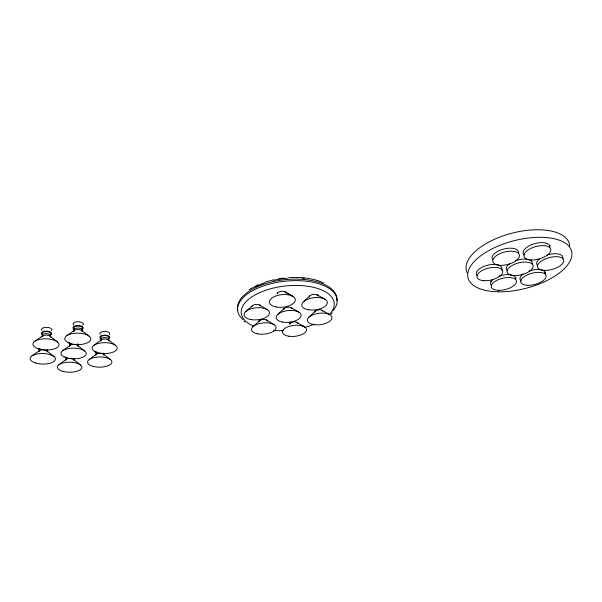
<?xml version="1.0" encoding="UTF-8"?>
<svg xmlns="http://www.w3.org/2000/svg" width="602" height="602" viewBox="0 0 602 602"><rect width="100%" height="100%" fill="white"/><g stroke="black" fill="none" stroke-linecap="round" stroke-linejoin="round"><path stroke-width="0.9" d="M331.25 313.996L332.251 312.897M308.901 317.231L315.027 311.324M303.596 301.692L309.864 295.83M277.823 314.372L284.152 308.555M252.923 326.698L259.68 320.588M245.872 311.43L252.434 305.711M89.119 359.59L96.237 354.217M93.965 345.292L101.128 339.979M58.891 364.707L66.37 359.236M62.646 350.71L70.268 345.255M66.762 335.713L74.317 330.445M31.914 355.857L39.672 350.492M34.908 341.176L42.659 335.946M249.093 289.855L250.695 288.802M251.072 288.576L258.326 284.746M264.602 282.308L273.797 279.749M278.643 278.809L283.572 278.101M288.539 277.642C298.426 277.018 308.517 277.665 317.999 280.69M318.405 280.825L323.695 282.91M317.103 294.89L324.967 299.179M321.987 310.278L329.851 314.695M292.527 296.176L285.13 292L292.911 296.395M291.24 307.72L298.75 312.077M297.049 322.446L304.416 326.826M259.65 305.094L267.153 309.601M266.34 319.948L274.091 324.696M108.262 339.882L115.637 345.435M81.699 330.506L88.878 335.999M103.431 354.157L110.459 359.582M77.425 345.36L84.716 351.056M50.079 336.142L57.446 341.981M73.579 359.447L80.593 365.03M46.858 350.793L54.067 356.625M243.833 321.235L244.931 322.138M303.107 325.75L303.212 326.63M291.699 307.848A4.169 1.987 -6.2 0 1 291.594 308.028M283.956 308.871A4.169 1.987 -6.2 0 1 283.655 308.487M283.738 309.774A4.169 1.979 -6.2 0 1 287.38 307.208A4.169 1.979 -6.2 0 1 291.985 308.63M317.645 294.762A4.259 2.069 -7.3 0 1 317.307 295.409M309.42 297.057A4.259 2.062 -7.3 0 1 313.318 294.378A4.259 2.062 -7.3 0 1 317.864 295.936M285.626 292.053A4.312 2.13 -6 0 1 285.521 292.271M277.582 293.264A4.312 2.13 -6 0 1 277.191 292.738M277.266 293.784A4.319 2.122 -6 0 1 281.367 291.368A4.319 2.122 -6 0 1 285.837 292.896M260.169 304.951A4.229 2.039 -5.1 0 1 259.996 305.327M251.907 306.847A4.229 2.032 -5.1 0 1 255.903 304.424A4.229 2.032 -5.1 0 1 260.327 306.072M260.237 320.031A4.891 2.288 -5.3 0 1 259.853 319.94M267.01 319.925A4.079 1.904 -5.3 0 1 266.633 320.497M259.537 321.167A4.079 1.904 -5.3 0 1 258.98 320.505M259.078 321.822A4.086 1.896 -5.3 0 1 263.051 319.451A4.086 1.896 -5.3 0 1 267.198 321.159M291.014 322.514A4.824 2.227 -6.4 0 1 290.202 322.326M297.471 322.371A4.026 1.851 -6.4 0 1 297.23 322.747M290.149 323.628A4.026 1.851 -6.4 0 1 289.607 323.026M289.72 324.32A4.026 1.851 -6.4 0 1 293.708 321.904A4.026 1.851 -6.4 0 1 297.689 323.62M322.552 310.301A4.109 1.926 -7.3 0 1 322.341 310.662M314.808 311.49A4.109 1.926 -7.3 0 1 314.545 311.136M314.643 312.16A4.116 1.926 -7.3 0 1 318.646 309.842A4.116 1.926 -7.3 0 1 322.815 311.264M302.565 326.216A1.595 0.722 -6.6 0 1 303.182 326.57M243.012 319.617A50.004 23.914 -6.2 0 1 285.89 281.111A50.004 23.914 -6.2 0 1 333.019 310.76M253.525 326.096A46.745 22.214 -6.2 0 1 252.404 296.523A46.745 22.214 -6.2 0 1 313.74 287.387A46.745 22.214 -6.2 0 1 329.038 314.854M314.364 324.124A46.745 22.214 -6.2 0 1 304.567 327.458M283.595 330.648A46.745 22.214 -6.2 0 1 273.519 330.528M237.835 310.504A49.951 23.967 -6.2 0 1 285.747 279.606A49.951 23.967 -6.2 0 1 336.864 300.789M255.76 286.718A46.527 22.462 -6.2 0 1 264.112 283.075M273.654 280.299A46.527 22.462 -6.2 0 1 287.342 278.207M302.625 278.267A46.527 22.462 -6.2 0 1 304.243 278.433M78.079 344.028A5.012 2.182 0.8 0 1 77.432 344.359M70.05 344.096A5.012 2.182 0.8 0 1 68.929 342.553M70.095 343.441A4.176 1.821 0.8 0 1 69.757 342.771M77.56 343.983A4.176 1.814 0.7 0 1 77.334 345.841M70.193 345.616A4.176 1.814 0.7 0 1 70.931 343.471M69.651 346.285A4.184 1.806 0.7 0 1 73.941 344.434A4.184 1.806 0.7 0 1 77.989 346.466M100.827 338.753A4.989 2.22 -0.1 0 1 101.505 335.728A4.989 2.22 -0.1 0 1 108.33 335.833A4.989 2.22 -0.1 0 1 108.518 338.866M100.797 337.925A4.154 1.851 -0.1 0 1 105.064 335.555A4.154 1.851 -0.1 0 1 108.593 338.151M101.241 340.408A4.161 1.844 -0.1 0 1 102.016 338.053A4.161 1.844 -0.1 0 1 107.404 338A4.161 1.844 -0.1 0 1 108.383 340.341M100.609 341.048A4.169 1.836 -0.1 0 1 104.695 339.046A4.169 1.836 -0.1 0 1 108.917 340.988M100.195 334.464A4.974 2.227 0 0 1 104.929 331.416A4.974 2.227 0 0 1 109.368 334.554M74.407 329.475A5.162 2.325 1 0 1 74.422 326.239A5.162 2.325 1 0 1 81.601 326.239A5.162 2.325 1 0 1 82.045 329.475M74.264 328.722A4.304 1.941 1 0 1 78.019 325.975A4.304 1.941 1 0 1 82.075 328.737M74.415 330.965A4.312 1.934 0.9 0 1 75.197 328.504A4.312 1.934 0.9 0 1 80.758 328.511A4.312 1.934 0.9 0 1 81.834 330.972M73.715 331.454A4.312 1.926 0.9 0 1 78.109 329.542A4.312 1.926 0.9 0 1 82.331 331.634M73.858 325.261A5.155 2.34 1 0 1 74.791 322.281A5.155 2.34 1 0 1 81.443 322.296A5.155 2.34 1 0 1 82.722 325.283M42.479 334.795A5.192 2.288 1.8 0 1 43.148 331.642A5.192 2.288 1.8 0 1 50.365 332.026A5.192 2.288 1.8 0 1 50.116 335.201M42.501 334.065A4.327 1.904 1.8 0 1 46.858 331.582A4.327 1.904 1.8 0 1 50.252 334.531M42.584 336.315A4.327 1.896 1.8 0 1 46.339 333.636A4.327 1.896 1.8 0 1 50.342 336.443M42.027 336.834A4.334 1.896 1.7 0 1 46.723 335.141A4.334 1.896 1.7 0 1 50.658 337.353M41.892 330.355A5.177 2.295 1.9 0 1 46.866 327.345A5.177 2.295 1.9 0 1 51.381 330.739M39.529 349.401A5.034 2.145 1.6 0 1 38.355 348.302M47.054 349.453A4.199 1.783 1.5 0 1 46.783 351.132M39.807 351.064A4.199 1.783 1.5 0 1 40.191 348.814M38.957 351.478A4.206 1.776 1.5 0 1 43.449 349.792A4.206 1.776 1.5 0 1 47.317 351.899M66.513 358.115A4.861 2.047 0.6 0 1 65.129 356.625M66.574 357.603A4.048 1.708 0.6 0 1 66.205 357.287M73.933 358.468A4.056 1.701 0.6 0 1 73.489 359.544M66.506 359.582A4.056 1.701 0.6 0 1 67.093 357.453M70.938 358.483A4.064 1.701 0.6 0 1 73.911 360.357M65.844 360.252A4.064 1.701 0.6 0 1 69.493 358.423M95.966 352.795A4.846 2.084 -0.2 0 1 95.139 351.192M96.072 352.132A4.033 1.738 -0.2 0 1 95.936 351.252M103.71 353.005A4.041 1.731 -0.2 0 1 103.243 354.503M96.38 354.435A4.041 1.731 -0.2 0 1 97.208 352.26M95.884 355.315A4.048 1.723 -0.2 0 1 99.827 353.254A4.048 1.723 -0.2 0 1 103.837 355.263M467.137 272.796A53.202 24.787 -14.7 0 1 511.587 233.29A53.202 24.787 -14.7 0 1 569.673 245.909M547.21 254.992A13.53 6.103 -15.4 0 1 562.659 259.01M537.654 265.663A13.53 6.103 -15.4 0 1 539.339 259.026M524.146 255.06A13.831 6.441 -15.4 0 1 534.027 243.84A13.831 6.441 -15.4 0 1 549.942 247.189M492.669 259.808A13.643 6.456 -14.5 0 1 504.047 248.965A13.643 6.456 -14.5 0 1 518.578 253.427M477.085 275.603A13.176 6.118 -13.6 0 1 488.252 265.061A13.176 6.118 -13.6 0 1 501.714 270.17M499.035 276.213A12.898 5.809 -13.7 0 1 515.666 279.245M491.706 285.754A12.898 5.809 -13.7 0 1 493.038 279.418M529.173 270.953A13.063 5.802 -14.5 0 1 545.231 274.211M521.242 280.968A13.063 5.802 -14.5 0 1 523.153 273.948M515.628 260.621A13.342 6.118 -14.5 0 1 532.236 264.082M507.283 270.689A13.342 6.118 -14.5 0 1 509.518 263.751M515.568 278.252A8.548 3.8 -14 0 1 516.162 278.094M491.127 281.443A8.609 3.943 -13.3 0 1 490.592 281.661M549.603 246.067A9.203 4.229 -15.8 0 1 550.22 245.857M545.593 272.397A8.834 3.936 -15.2 0 1 544.509 272.375M282.413 322.055A12.567 5.869 -6.2 0 0 301.15 315.328A12.567 5.869 -6.2 0 0 282.353 311.851A12.567 5.869 -6.2 0 0 282.413 322.055M313.951 324.621A12.401 5.711 -7.3 0 0 331.973 317.472A12.401 5.711 -7.3 0 0 313.055 314.763A12.401 5.711 -7.3 0 0 313.951 324.621M308.442 309.774A12.845 6.125 -7.2 0 0 327.33 302.385A12.845 6.125 -7.2 0 0 307.931 299.156A12.845 6.125 -7.2 0 0 308.442 309.774M276.25 306.997A13.018 6.298 -6.1 0 0 295.311 299.668A13.018 6.298 -6.1 0 0 275.505 296.109A13.018 6.298 -6.1 0 0 276.25 306.997M250.808 319.549A12.755 6.028 -5.1 0 0 269.47 312.701A12.755 6.028 -5.1 0 0 250.011 309.142A12.755 6.028 -5.1 0 0 250.808 319.549M257.709 333.869A12.311 5.621 -5.3 0 0 276.055 327.586A12.311 5.621 -5.3 0 0 257.588 324.109A12.311 5.621 -5.3 0 0 257.709 333.869M288.682 336.194A12.145 5.478 -6.4 0 0 306.584 329.663A12.145 5.478 -6.4 0 0 288.238 326.698A12.145 5.478 -6.4 0 0 288.682 336.194M66.86 357.949A12.604 5.358 0.6 0 0 86.176 353.788A12.604 5.358 0.6 0 0 67.702 348.686A12.604 5.358 0.6 0 0 66.86 357.949M97.637 352.659A12.559 5.448 -0.2 0 0 117.179 348.453A12.559 5.448 -0.2 0 0 99.142 343.238A12.559 5.448 -0.2 0 0 97.637 352.659M70.554 343.531A13.003 5.719 0.8 0 0 90.759 339.377A13.003 5.719 0.8 0 0 72.052 333.666A13.003 5.719 0.8 0 0 70.554 343.531M38.769 348.934A13.063 5.614 1.6 0 0 59.004 345.029A13.063 5.614 1.6 0 0 40.123 339.257A13.063 5.614 1.6 0 0 38.769 348.934M35.578 362.983A12.672 5.268 1.3 0 0 55.392 359.447A12.672 5.268 1.3 0 0 37.332 353.923A12.672 5.268 1.3 0 0 35.578 362.983M62.901 371.359A12.236 5.034 0.4 0 0 81.842 367.559A12.236 5.034 0.4 0 0 64.128 362.667A12.236 5.034 0.4 0 0 62.901 371.359M93.22 366.415A12.19 5.117 -0.3 0 0 111.912 362.208A12.19 5.117 -0.3 0 0 94.07 357.558A12.19 5.117 -0.3 0 0 93.22 366.415M498.622 291.804A53.465 24.524 -14.5 0 0 571.644 251.448A53.465 24.524 -14.5 0 0 489.178 250.379A53.465 24.524 -14.5 0 0 498.622 291.804M544.961 270.396A13.553 6.08 -15.3 0 0 563.735 260.192A13.553 6.08 -15.3 0 0 543.124 259.996A13.553 6.08 -15.3 0 0 544.961 270.396M531.431 259.989A13.861 6.419 -15.4 0 0 550.785 249.499A13.861 6.419 -15.4 0 0 529.82 248.927A13.861 6.419 -15.4 0 0 531.431 259.989M500.503 265.354A13.673 6.426 -14.4 0 0 519.406 255.067A13.673 6.426 -14.4 0 0 498.456 254.39A13.673 6.426 -14.4 0 0 500.503 265.354M483.955 280.698A13.206 6.095 -13.5 0 0 502.76 271.344A13.206 6.095 -13.5 0 0 482.857 270.132A13.206 6.095 -13.5 0 0 483.955 280.698M498.704 290.307A12.92 5.779 -13.6 0 0 516.418 280.901A12.92 5.779 -13.6 0 0 496.439 280.547A12.92 5.779 -13.6 0 0 498.704 290.307M527.736 285.31A13.086 5.772 -14.5 0 0 546.149 275.859A13.086 5.772 -14.5 0 0 526.374 275.347A13.086 5.772 -14.5 0 0 527.736 285.31M514.454 275.581A13.372 6.088 -14.4 0 0 533.116 265.73A13.372 6.088 -14.4 0 0 512.769 265.136A13.372 6.088 -14.4 0 0 514.454 275.581"/></g></svg>
